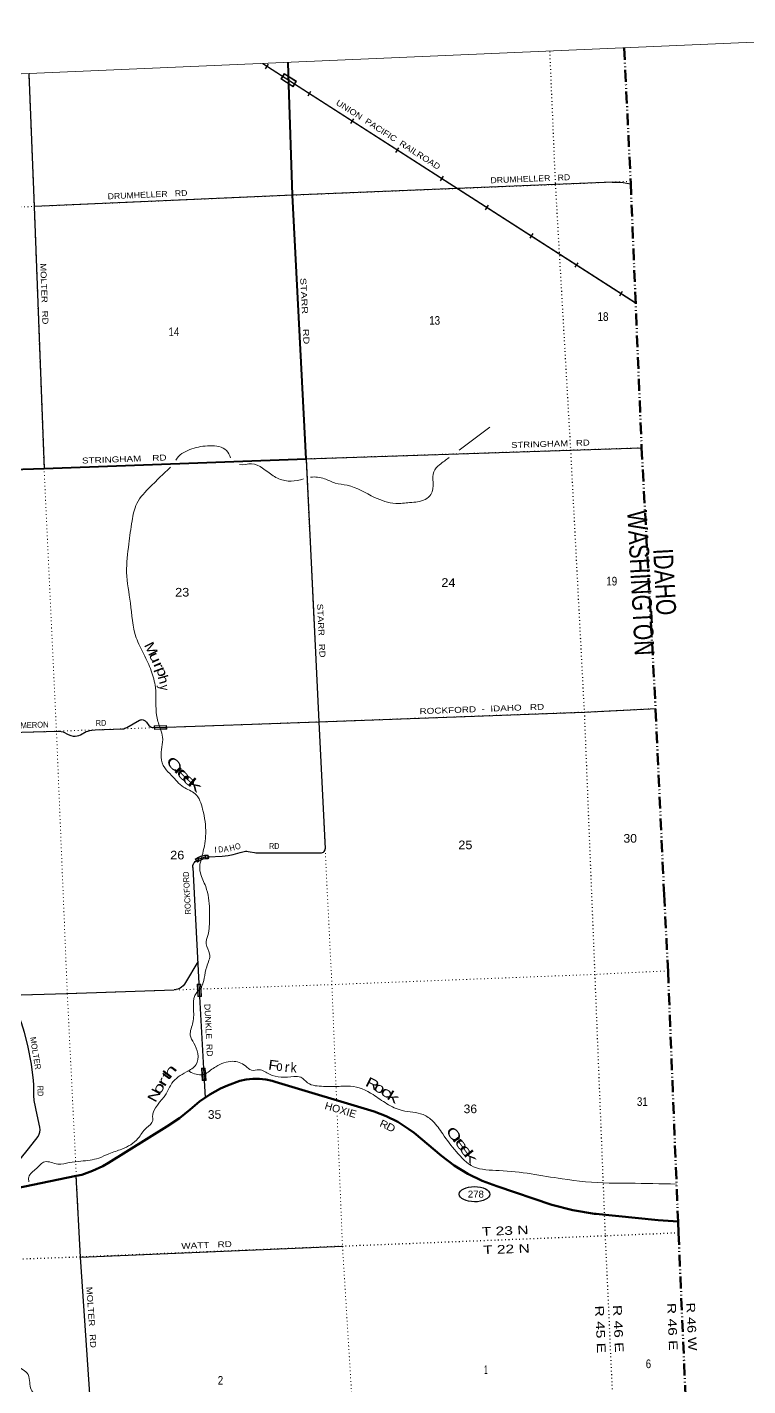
# Model space of a CAD drawing. Header units: feet. Extents: x 745759 to 1002271, y -170898 to 32007.
# Drawn here: x 972390 to 987005, y -5669 to 21882 of the extents above; entities that cross this region are included whole.
import ezdxf
from ezdxf.enums import TextEntityAlignment as Align

# ---------------------------------------------------------------- set-up
doc = ezdxf.new("R2010")
doc.units = ezdxf.units.FT
doc.header["$LTSCALE"] = 48
doc.linetypes.add('DASH_DOUBLE_DOT', pattern=[9.2, 5, -1.2, 0.3, -1.2, 0.3, -1.2])
doc.linetypes.add('DOTTED', pattern=[1.5, 0.3, -1.2])
for name, color, linetype, lineweight in [('10', 7, 'DASH_DOUBLE_DOT', 60), ('17', 7, 'Continuous', 25), ('23', 7, 'Continuous', 70), ('26', 7, 'Continuous', 40), ('29', 7, 'Continuous', 25), ('31', 7, 'Continuous', 13), ('34', 7, 'Continuous', 13), ('39', 7, 'Continuous', 13), ('4', 7, 'Continuous', 13), ('6', 7, 'DOTTED', 25), ('7', 7, 'DOTTED', 13)]:
    doc.layers.add(name, color=color, linetype=linetype, lineweight=lineweight)
for name, color, linetype in [('27', 7, 'Continuous'), ('30', 7, 'Continuous'), ('41', 7, 'Continuous')]:
    doc.layers.add(name, color=color, linetype=linetype)

msp = doc.modelspace()

# ---------------------------------------------------------------- linework, layer by layer
at = {"layer": '10'}
for points in [[(984498.64, 21456.32), (984629.54, 18720.51), (984851.01, 13352.62), (985134.75, 8041.55), (985308.43, 4291.19), (985386.15, 2733.28), (985589.69, -2335.59)], [(985589.69, -2335.59), (985599.12, -2570.39), (985830.11, -7923.8), (986075.41, -13230.28), (986328.27, -18629.24), (986575.12, -24345.64)]]:
    msp.add_lwpolyline(points, dxfattribs=at)
at = {"layer": '17'}
msp.add_ellipse((981463.11, -1783.63), major_axis=(-309.24, 1), ratio=0.500121, dxfattribs=at)
at = {"layer": '23'}
for points in [[(985589.69, -2335.59), (985190.07, -2310.01), (983923.42, -2181.55), (983895.39, -2178.74), (983457.78, -2110.19), (983029.73, -1996.28), (981912.46, -1620.9), (981620.75, -1515.36), (981326.91, -1373.68), (981049.5, -1202.06), (980791.54, -1002.39), (980236.66, -541.17), (980132.44, -461.53), (979910.03, -317.65), (979673.8, -197.8), (979426.33, -103.31), (977422.39, 493.62), (977360.37, 512.45), (977230.01, 541.16), (977097.37, 556.1), (976963.89, 557.09), (976831.05, 544.12), (976700.28, 517.33), (976449.6, 423.67), (976311.28, 362.05), (976091.24, 240.98), (975885.06, 97.58), (975695, -66.6), (975477.36, -243.32), (975223.81, -409.9), (974037.83, -1146.87), (973923.26, -1213.44), (973715.66, -1312.15), (973498.87, -1388.62), (973387.11, -1411.44)], [(973387.11, -1411.44), (971783.08, -1738.94), (971738.23, -1747.19), (971681.9, -1756.93), (971619.32, -1761.4), (971556.61, -1759.3), (971494.46, -1750.65), (971433.56, -1735.56), (971374.57, -1714.19), (969941.8, -1036.37), (969889.34, -1012.73), (969686.49, -930.51), (969587.54, -899.05), (969176.93, -800.55), (969162.12, -795.04)]]:
    msp.add_lwpolyline(points, dxfattribs=at)
at = {"layer": '26'}
msp.add_lwpolyline([(971636.98, 12898.5), (972732.16, 12931.57), (978044.98, 13128.92), (977774.01, 18474.76), (977697.89, 20721.12), (977682.93, 21162.55)], dxfattribs=at)
at = {"layer": '29'}
for p, q in [((970294.98, 7523.4), (973017.52, 7607.82)), ((974951.03, 7677.68), (975220.06, 7687.07)), ((975746.89, 4844.11), (975887.56, 2224.84))]:
    msp.add_line(p, q, dxfattribs=at)
for points in [[(972421.57, 20935.54), (972530.87, 18245.77), (972732.16, 12931.57)], [(984254.82, 18739.46), (983100.29, 18688.76), (977774.01, 18474.76), (972530.87, 18245.77)], [(984254.82, 18739.46), (984420.88, 18736.59), (984476.67, 18732.12), (984623.97, 18707.56)], [(978044.98, 13128.92), (983408.92, 13306.03), (984851.07, 13351.26)], [(978044.98, 13128.92), (978305.44, 7794.78), (978432.99, 5218.84)], [(975220.06, 7687.07), (978305.44, 7794.78), (983686.7, 7992.71), (985021.9, 8059.65), (985133.57, 8063.7)], [(973017.52, 7607.82), (973051.71, 7604.68), (973079.61, 7600.22), (973116.99, 7589.61), (973224.12, 7538.25), (973277.12, 7516.48), (973324.55, 7506.99), (973366.39, 7505.32), (973402.66, 7509.23), (973438.93, 7520.95), (973469.61, 7531.56), (973587.9, 7596.31), (973620.82, 7608.03), (973661.55, 7618.64), (973703.4, 7624.78), (973768.68, 7632.04), (974324.39, 7652.14), (974348.95, 7656.6), (974373.5, 7664.41), (974409.2, 7681.17), (974670.32, 7828.54), (974688.19, 7835.24), (974703.81, 7837.47), (974725.01, 7839.71), (974743.97, 7835.24), (974768.53, 7825.19), (974784.16, 7812.91), (974808.7, 7788.35), (974860.03, 7723.59), (974879.01, 7704.61), (974904.66, 7690.1), (974929.22, 7680.05), (974951.03, 7677.68)], [(975746.89, 4844.11), (975747.47, 4863.43), (975750.26, 4880.74), (975763.65, 4914.79), (975771.46, 4928.75), (975784.02, 4945.77), (975799.64, 4961.4), (975838.7, 4990.43), (975883.33, 5014.99), (975910.11, 5027.27), (975945.82, 5040.67), (975963.96, 5045.42), (975986, 5049.6), (976070.81, 5056.3), (976341.97, 5070.82), (976464.72, 5081.98), (976568.5, 5102.08), (976706.88, 5144.51), (976762.67, 5160.14)], [(976762.67, 5160.14), (976815.98, 5170.47), (976842.21, 5171.03), (976869.54, 5168.24), (976915.86, 5159.86), (977000.67, 5144.23), (977029.12, 5141.44), (977070.41, 5138.09), (978335.33, 5137.53), (978358.75, 5138.65), (978381.07, 5144.23), (978401.15, 5155.4), (978413.44, 5168.79), (978426.82, 5187.78), (978432.99, 5218.84)], [(975849.57, 2928.72), (975601.83, 2509.78), (975580.07, 2476.85), (975552.73, 2443.91), (975517.58, 2414.33), (975491.35, 2395.9), (975446.16, 2376.36), (975412.12, 2369.1), (975372.84, 2363.12)], [(967273.81, 2103.08), (967819.06, 2127.89), (973203.96, 2283.61), (975372.84, 2363.12)], [(972049.84, -1684.48), (972138.65, -1289.27), (972158.74, -1220.04), (972193.33, -1149.69), (972245.78, -1074.89), (972415.4, -860.51), (972611.81, -610.41), (972636.37, -567.97), (972647.53, -525.54), (972651.99, -476.42), (972647.52, -422.83), (972593.95, -172.72), (972530.35, 114.24), (972522.53, 220.3), (972522.53, 434.68), (972519.19, 522.89), (972477.9, 854.5), (972406.47, 1229.65), (972336.18, 1496.52), (972272.56, 1694.14), (972050.24, 2250.25)], [(975887.56, 2224.84), (975979.13, 519.64), (975997.39, 179.67)], [(973726.01, -6827.39), (973468.74, -3058.44), (973387.11, -1411.44)], [(973468.74, -3058.44), (978790.85, -2840.57), (978790.92, -2842.58)]]:
    msp.add_lwpolyline(points, dxfattribs=at)
at = {"layer": '29', "linetype": 'DOTTED', "lineweight": 100}
msp.add_arc((976036.88, 4702.72), 351.92, 82.46885, 127.93256, dxfattribs=at)
at = {"layer": '31'}
for p, q in [((974967.19, 7715.26), (975217.04, 7723.93)), ((975217.04, 7723.93), (975219.63, 7648.98)), ((975798.68, 5010.82), (975841.88, 4949.78)), ((976060.59, 5091.31), (976064.37, 5016.76)), ((975924.65, 2227.97), (975849.75, 2224.11)), ((975911.79, 2477.63), (975924.65, 2227.97)), ((976003.31, 773.18), (976017.27, 523.57)), ((976017.27, 523.57), (975942.39, 519.38))]:
    msp.add_line(p, q, dxfattribs=at)
for points in [[(975219.63, 7648.98), (974969.78, 7640.31), (974967.19, 7715.26)], [(975799.07, 5011.04), (975830.88, 5033.25), (975866.56, 5052.97), (975904.1, 5068.86), (975943.1, 5080.73), (975983.12, 5088.46), (976023.74, 5091.97), (976060.05, 5091.29)], [(975809.89, 5008.83), (975835.12, 5026.45), (975870.06, 5045.77), (975906.83, 5061.33), (975945.03, 5072.95), (975984.23, 5080.53), (976024.01, 5083.96), (976052.98, 5083.42), (976055.97, 5024.36)], [(976055.97, 5024.36), (976026.01, 5024.92), (975992.39, 5022.01), (975959.25, 5015.61), (975926.97, 5005.79), (975895.9, 4992.63), (975866.36, 4976.31), (975843.97, 4960.67), (975809.89, 5008.83)], [(975842.01, 4949.54), (975870.6, 4969.51), (975899.4, 4985.43), (975929.7, 4998.26), (975961.18, 5007.83), (975993.5, 5014.08), (976026.28, 5016.91), (976059.59, 5016.29), (976063.85, 5015.86)], [(975849.75, 2224.11), (975836.89, 2473.77), (975911.79, 2477.63)], [(975942.39, 519.38), (975928.43, 768.99), (976003.31, 773.18)]]:
    msp.add_lwpolyline(points, dxfattribs=at)
for points in [[(974977.49, 7648.58), (974975.46, 7707.54), (975209.32, 7715.65), (975211.35, 7656.69)], [(975857.32, 2232.5), (975845.28, 2466.19), (975904.21, 2469.23), (975916.25, 2235.54)]]:
    msp.add_lwpolyline(points, close=True, dxfattribs=at)
at = {"layer": '31', "lineweight": 25}
msp.add_lwpolyline([(975949.92, 527.81), (975936.86, 761.45), (975995.77, 764.74), (976008.83, 531.1)], close=True, dxfattribs=at)
at = {"layer": '34'}
for p, q in [((977168.53, 21141.97), (984732.43, 16291.08)), ((977533.95, 20830.81), (977603.78, 20941.1)), ((977603.78, 20941.1), (977851.44, 20784.31)), ((977534.24, 20831.26), (977781.77, 20674.55)), ((977781.74, 20674.21), (977851.44, 20784.31))]:
    msp.add_line(p, q, dxfattribs=at)
at = {"layer": '34', "lineweight": 25}
for p, q in [((977169.12, 21142.9), (984729.65, 16294.17)), ((977222.62, 21039.78), (977282.34, 21132.89)), ((978085.98, 20487.92), (978145.69, 20581.03)), ((978957.11, 19931.36), (979016.82, 20024.47)), ((979869.68, 19343.01), (979929.39, 19436.12)), ((980773.64, 18766.38), (980833.35, 18859.49)), ((981686.21, 18178.03), (981745.92, 18271.14)), ((982590.17, 17601.4), (982649.88, 17694.51)), ((983502.74, 17013.05), (983562.45, 17106.16)), ((984406.7, 16436.42), (984466.41, 16529.53))]:
    msp.add_line(p, q, dxfattribs=at)
at = {"layer": '34'}
msp.add_lwpolyline([(977545.26, 20833.74), (977606.25, 20930.06), (977840.4, 20781.83), (977779.42, 20685.49)], close=True, dxfattribs=at)
at = {"layer": '39'}
msp.add_line((981774.18, 13768.38), (981150.73, 13305.33), dxfattribs=at)
for points in [[(976517.05, 13147.12), (976431.54, 13297.65), (976093.58, 13393.74), (975731.54, 13329.6), (975432.52, 13144.84), (975403.76, 13104.39)], [(975296.08, 12957.86), (975160.54, 12832.04), (974898.63, 12572.05), (974614.04, 12220.46), (974516.7, 11869.91), (974452.05, 11401.62), (974407.65, 10825.21), (974483.73, 10204.96), (974601.26, 9501.58), (974759.14, 9164.74), (974904.8, 8831.47), (974992.22, 8493.98), (975018.81, 7904.12), (975097.51, 7642.43)], [(977993.25, 12720.99), (977870.51, 12688.73), (977618.85, 12687.26), (977377.49, 12784.99), (976942.93, 13028.34), (976696.23, 13011.25), (976694.38, 13011.6)], [(980946.88, 13152.97), (980754.11, 13007.77), (980634.59, 12868.12), (980620.8, 12649.81), (980579.77, 12406.26), (980462.82, 12305.03), (980147.1, 12240.63), (979863.81, 12223.84), (979436.21, 12346.78), (978881.1, 12591.93), (978633.7, 12637), (978418.86, 12725.65), (978139.75, 12757.42), (978134.53, 12756.96)], [(975097.51, 7642.44), (975135.46, 7487.07), (975106.86, 7076.62), (975179.6, 6859.57), (975318.25, 6709.54), (975558.89, 6472.64), (975799.79, 6334.56), (975948.7, 6021.58), (976011.89, 5527.89), (975950.65, 5128.29), (975914.67, 4990.62)], [(975914.67, 4990.62), (975894.7, 4906.36), (975903.34, 4733.26), (976010.72, 4452.99), (976088.84, 3990.11), (976081.83, 3647.02), (976054.58, 3464.5), (976018.82, 3293.75), (976091.1, 3088.78), (976030.58, 2828.36), (975981.13, 2594.57), (975927.35, 2421.12), (975917.4, 2400.53)], [(975917.4, 2400.53), (975793.14, 2244.62), (975762.55, 1991.39), (975751.6, 1698.56), (975698.9, 1444.49), (975769.56, 1281.81), (975850.2, 1069.08), (975814.51, 843.89), (975618.82, 695.31), (975325.51, 466.4), (975206.91, 250.16), (974934.92, -219.94), (974937.61, -290.42), (974808.35, -438.5), (974637.4, -654.71), (974311.3, -868.73), (974049.11, -963.36), (973842.98, -1049.82), (973480.94, -1113.96), (973244.36, -1141.08), (973013.96, -1172), (972746.44, -1127.69), (972580.45, -1263.04), (972421.96, -1436.43), (972426.5, -1534.78)], [(976010.5, 655.54), (976216.9, 800.66), (976554.97, 912.29), (976816.37, 817.33), (976940.56, 729.28), (977093.15, 741.11), (977304.12, 648.28), (977799.32, 600.5), (977940.78, 587.71), (978077.96, 475.95), (978400.92, 403.49), (978638.74, 398.39), (978946.48, 408.04), (979406.16, 235.9), (979683.09, 50.79), (979998.46, -86.48), (980418.48, -169.38), (980616.92, -303.02), (980818.12, -561.58), (981089.52, -918.32), (981441.61, -1225.61), (981962.09, -1302.68), (983239.26, -1472.06), (984191.07, -1559), (984601.98, -1561.57), (985558.63, -1579.15)], [(975649.8, 717.99), (975916.55, 638.01), (976010.5, 655.54)], [(970936.74, -2829.74), (970949.25, -2998.66), (971070.01, -3260.28), (971100.75, -3537.4), (971065.83, -3782.74), (971054.81, -4073.55), (971213.96, -4464.38), (971252.62, -4508.22), (971582.64, -4658.52), (971975.51, -4768.66), (972066.21, -4928.56), (972060.46, -5094.14), (972147.3, -5205.8), (972276.75, -5325.92), (972388.72, -5410.41), (972438.82, -5561.77), (972458.59, -5710.25), (972640, -5925.2), (973091.76, -6311.4), (973311.75, -6587.4), (973295.31, -6894.55), (973277.49, -7113.02), (973333.21, -7411.38), (973344.93, -7612.6), (973522.76, -7944.65), (973621.56, -8108.54)]]:
    msp.add_spline(points, degree=3, dxfattribs=at)
at = {"layer": '4'}
msp.add_lwpolyline([(745759.19, 12310.89), (776820.48, 13358.05), (807880.31, 14447.96), (838938.61, 15580.58), (869995.32, 16755.93), (901050.39, 17973.99), (932103.74, 19234.78), (963155.34, 20538.27), (994205.12, 21881.75), (1002271.19, -161246.56), (970969.51, -162603.69), (939665.99, -163917.76), (908360.69, -165188.77), (877053.68, -166416.71), (845745, -167601.59), (814434.73, -168743.41), (783122.91, -169842.15), (751809.62, -170897.82)], close=True, dxfattribs=at)
msp.add_lwpolyline([(745759.19, 12310.89), (776820.48, 13358.05), (807880.31, 14447.96), (838938.61, 15580.58), (869995.32, 16755.93), (901050.39, 17973.99), (932103.74, 19234.78), (963155.34, 20538.27), (994205.12, 21881.75), (1002271.19, -161246.56), (970969.51, -162603.69), (939665.99, -163917.76), (908360.69, -165188.77), (877053.68, -166416.71), (845745, -167601.59), (814434.73, -168743.41), (783122.91, -169842.15), (751809.62, -170897.82)], close=True, dxfattribs=at)
at = {"layer": '6'}
for points in [[(982985.76, 21390.39), (983100.29, 18688.76), (983408.92, 13306.03), (983686.7, 7992.71), (983900.29, 2672.93), (984111.25, -2630.83), (984354.07, -7977.73), (984599.9, -13298.31), (984826.48, -18641.8), (985063.97, -23954.63), (985095.54, -24410.13)], [(985599.12, -2570.47), (984111.25, -2630.83), (978777.99, -2840.98), (973468.74, -3058.44), (968107.43, -3251.58), (964169.71, -3382.97)]]:
    msp.add_lwpolyline(points, dxfattribs=at)
at = {"layer": '7'}
msp.add_line((977684.94, 21160.24), (977699.5, 20721.11), dxfattribs=at)
for points in [[(974448.45, -24871.34), (974422.55, -24358), (974197.2, -19046.73), (974014, -13784.28), (973832.44, -8406.81), (973468.74, -3058.44), (973203.96, 2283.61), (972984.26, 7605.18), (972732.16, 12931.57), (972530.87, 18245.77), (972422.66, 20935.59)], [(977699.5, 20721.11), (977774.01, 18474.76), (978044.98, 13128.92), (978305.44, 7794.78), (978569.68, 2466.83), (978665.93, 92.14)], [(963261.42, 17907.91), (967147.67, 18045.75), (972530.87, 18245.77), (977774.01, 18474.76), (983100.29, 18688.76), (983100.29, 18688.76), (984627.81, 18756.68)], [(984851.07, 13351.26), (983408.92, 13306.03), (978044.98, 13128.92), (972732.16, 12931.57), (967382.6, 12746.94), (963490.29, 12582.8)], [(975219.6, 7684.83), (978305.44, 7794.78), (983686.7, 7992.71), (985133.57, 8063.7)], [(963719.16, 7281.64), (967615.76, 7442.01), (972984.26, 7605.18), (975219.6, 7684.83)], [(985385.55, 2745.29), (983900.29, 2672.93), (978569.68, 2466.83), (975918.88, 2376.31)], [(975918.88, 2376.31), (973203.96, 2283.61), (967819.06, 2127.89), (963945.63, 1942.15)], [(978677.64, -196.87), (978784.89, -2842.81), (979116.11, -8184.35), (979163.24, -9358.58)]]:
    msp.add_lwpolyline(points, dxfattribs=at)

# ---------------------------------------------------------------- texts
at = {"layer": '10', "width": 0.8}
for s, p in [('WASHINGTON', (984558.35, 12073.29)), ('IDAHO', (985084.37, 11298.68))]:
    msp.add_text(s, height=400, rotation=273.058, dxfattribs=at).set_placement(p)
at = {"layer": '17', "width": 1.05}
msp.add_text('HOXIE', height=150, rotation=343.412, dxfattribs=at).set_placement((978411.97, -52.51))
at = {"layer": '17'}
for s, rotation, width, p in [('R', 336.182, 1.1, (979597.55, -433.94)), ('D', 332.236, 1.2, (979732.55, -498.01))]:
    msp.add_text(s, height=150, rotation=rotation, dxfattribs=dict(at, width=width)).set_placement(p, align=Align.CENTER)
at = {"layer": '17', "width": 1.05}
msp.add_text('278', height=140, dxfattribs=at).set_placement((981489.17, -1851.94), align=Align.CENTER)
at = {"layer": '27'}
for s, rotation, width, p in [('STARR     RD', 272.902, 1.35, (977928.33, 16795.2)), ('STRINGHAM    RD', 2.127, 1.25, (973504.33, 13032.13))]:
    msp.add_text(s, height=120, rotation=rotation, dxfattribs=dict(at, width=width)).set_placement(p)
at = {"layer": '30'}
for s, rotation, width, p in [('DRUMHELLER   RD', 2.301, 1.1, (981787.89, 18716.09)), ('DRUMHELLER   RD', 2.501, 1.1, (974025.46, 18391.12)), ('MOLTER   RD', 272.169, 1.2, (972654.61, 17092.64)), ('STRINGHAM   RD', 1.891, 1.2, (982207.07, 13346.91)), ('STARR   RD', 272.795, 1.2, (978268.76, 10186.23)), ('ROCKFORD  -  IDAHO   RD', 2.106, 1.25, (980349.05, 7950)), ('CAMERON', 1.776, 0.95, (972045.64, 7657.72)), ('RD', 2.071, 0.85, (973783.48, 7709.77)), ('RD', 359.975, 0.8, (977294.85, 5217.99)), ('ROCKFORD', 93.074, 0.95, (975713.63, 3892.5)), ('DUNKLE  RD', 272.833, 1.1, (975983.52, 2072.72)), ('RD', 271.82, 0.85, (972595.83, 412.69)), ('WATT   RD', 2.344, 1.25, (975518.57, -2894.46)), ('MOLTER   RD', 273.905, 1.2, (973590.37, -3665.58))]:
    msp.add_text(s, height=120, rotation=rotation, dxfattribs=dict(at, width=width)).set_placement(p)
msp.add_text('I', height=120, rotation=3.065, dxfattribs=at).set_placement((976214.37, 5143.01), align=Align.CENTER)
for s, rotation, width, p in [('D', 4.195, 0.7, (976320.4, 5149.7)), ('A', 6.961, 0.85, (976431.14, 5157.49)), ('H', 14.047, 0.85, (976560.46, 5182.15)), ('O', 16.047, 0.9, (976677.78, 5212.73))]:
    msp.add_text(s, height=120, rotation=rotation, dxfattribs=dict(at, width=width)).set_placement(p, align=Align.CENTER)
msp.add_text('MOLTER', height=120, rotation=279.177, dxfattribs=at).set_placement((972447.75, 1396.57))
at = {"layer": '34', "width": 1.15}
msp.add_text('UNION  PACIFIC  RAILROAD', height=120, rotation=327.327, dxfattribs=at).set_placement((978640.65, 20318.87))
at = {"layer": '41'}
for s, rotation, width, p in [('M', 296.164, 1.2, (974813.99, 9234.54)), ('u', 294.03, 1.45, (974896.54, 9062.3)), ('p', 290.607, 1.3, (975034.55, 8779.47)), ('r', 293.188, 1.45, (974969.59, 8906.03)), ('y', 274.325, 0.85, (975078.08, 8483.16)), ('h', 285.716, 1.15, (975059.34, 8627.32)), ('C', 311.209, 1.65, (975295.5, 6870.09)), ('r', 314.915, 2.25, (975421.6, 6736.1)), ('e', 315.984, 2, (975504.95, 6646.78)), ('e', 317.311, 1.95, (975613.81, 6540.9)), ('k', 319.518, 2.1, (975728.26, 6443.23)), ('F', 352.46, 1.25, (977370.74, 734.11)), ('o', 354.403, 0.85, (977499.34, 717.22)), ('k', 357.575, 0.9, (977791.48, 684.74)), ('r', 58.904, 1.7, (975216.31, 445.5)), ('t', 54.467, 1.6, (975292.53, 561.45)), ('h', 52.505, 1.8, (975363.61, 651.3)), ('R', 333.574, 1.35, (979349.69, 364.78)), ('N', 61.991, 1.35, (975052.7, 176.94)), ('o', 59.904, 1.5, (975138.95, 319.69)), ('o', 333.652, 1.35, (979495.05, 283.97)), ('c', 330.889, 1.65, (979631.81, 197.37)), ('k', 329.094, 1.7, (979763.27, 102.17)), ('C', 308.151, 1.55, (980960.56, -624.91)), ('r', 307.626, 1.95, (981052.2, -740.02)), ('e', 307.25, 1.75, (981125.67, -833.13)), ('e', 307.276, 1.75, (981216.53, -959.09)), ('k', 307.488, 1.95, (981307.98, -1080.28))]:
    msp.add_text(s, height=200, rotation=rotation, dxfattribs=dict(at, width=width)).set_placement(p, align=Align.CENTER)
msp.add_text('r', height=200, rotation=354.575, dxfattribs=at).set_placement((977651.17, 695.33), align=Align.CENTER)
at = {"layer": '6'}
for s, rotation, width, p in [('T 23 N', 2.256, 1.35, (981612.93, -2629.52)), ('T 22 N', 2.256, 1.35, (981638.55, -3002.35)), ('R 45 E', 272.6, 1.35, (983906.28, -4044.83)), ('R 46 E', 272.6, 1.35, (984270.22, -4033.29)), ('R 46 E', 272.471, 1.35, (985367.99, -3991.67)), ('R 46 W', 272.471, 1.25, (985757.61, -3985.82))]:
    msp.add_text(s, height=175, rotation=rotation, dxfattribs=dict(at, width=width)).set_placement(p)
at = {"layer": '7'}
for s, width, p in [('13', 0.85, (980543.19, 15848.01)), ('18', 0.85, (983957.4, 15925.88)), ('14', 0.85, (975255.8, 15616.85)), ('23', 1.1, (975390.95, 10336.14)), ('24', 1.1, (980789.79, 10532.52)), ('19', 0.85, (984134.42, 10560.73)), ('30', 1.05, (984483.07, 5345.18)), ('25', 1.1, (981133.65, 5212.38)), ('26', 1.1, (975290.4, 5005.39)), ('36', 1.05, (981241, -140.22)), ('31', 0.85, (984755.42, 7.12)), ('35', 1.05, (976053.45, -254.95)), ('6', 0.85, (984934.67, -5309.93)), ('2', 0.85, (976254.43, -5646.24)), ('1', 0.4, (981659.59, -5429.61))]:
    msp.add_text(s, height=175, dxfattribs=dict(at, width=width)).set_placement(p)

doc.saveas('drawing.dxf')
